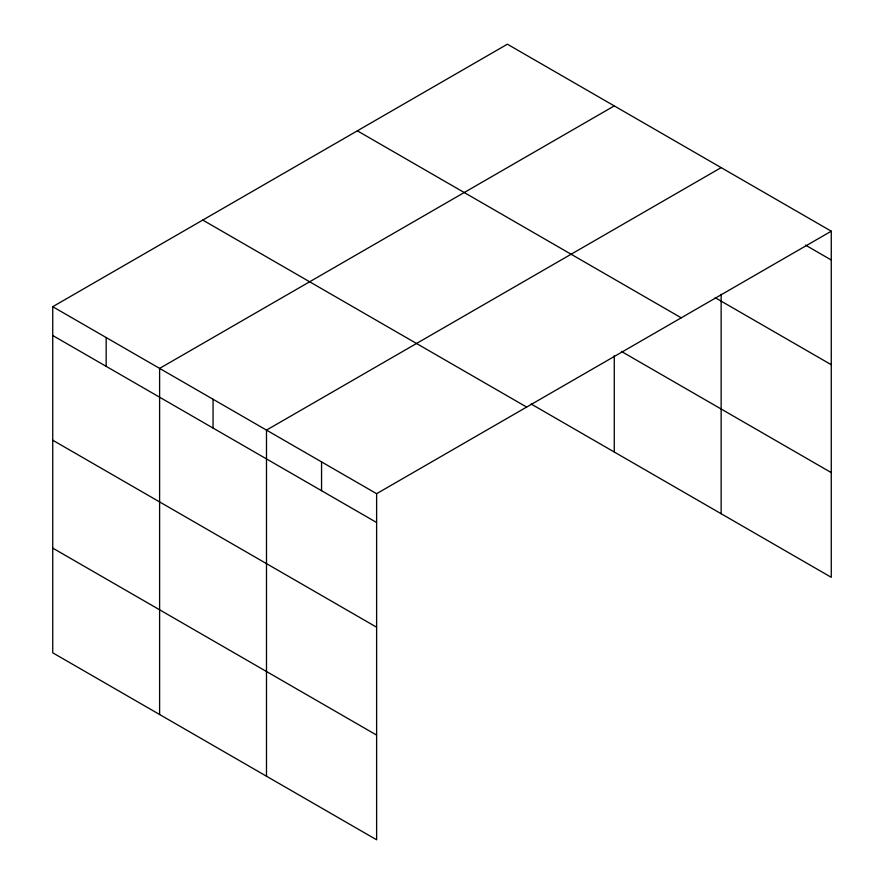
<?xml version="1.0" encoding="UTF-8"?>
<svg xmlns="http://www.w3.org/2000/svg" width="884" height="884" viewBox="0 0 884 884"><rect width="100%" height="100%" fill="white"/><g stroke="black" fill="none" stroke-linecap="round" stroke-linejoin="round"><path stroke-width="1.33" d="M831.269 231.199L507.383 44.2L52.731 306.693L52.731 652.801L376.617 839.8L376.617 493.692L831.269 231.199L831.269 577.307L531.14 404.021M721.145 294.239L721.145 513.726M614.269 105.903L159.606 368.407L159.606 714.515M721.145 167.617L266.493 430.11L266.493 776.218M805.501 245.122L831.269 259.995M715.211 297.709L831.269 364.716M357.346 130.821L681.232 317.82M621.397 351.423L831.269 472.597M202.767 220.072L526.654 407.071M52.731 306.693L376.617 493.692M52.731 335.5L376.617 522.499M52.731 440.21L376.617 627.209M52.731 548.091L376.617 735.09M614.269 355.578L614.269 452.022M321.555 461.901L321.555 490.708M213.055 399.259L213.055 428.066M106.168 337.544L106.168 366.352"/></g></svg>
